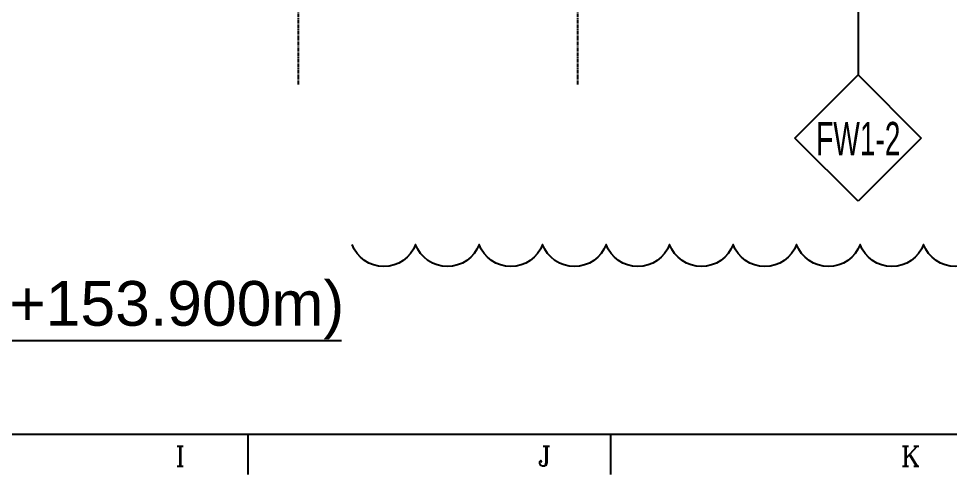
# Model space of a CAD drawing. Header units: millimetres. Extents: x 4133871 to 4440428, y -545651 to -495191.
# Drawn here: x 4167944 to 4177947, y -545028 to -540136 of the extents above; entities that cross this region are included whole.
import ezdxf
from ezdxf.enums import TextEntityAlignment as Align

# ---------------------------------------------------------------- set-up
doc = ezdxf.new("R2010")
doc.units = ezdxf.units.MM
doc.header["$LTSCALE"] = 60
doc.linetypes.add('CEN', pattern=[62, 60, -1, 0, -1])
doc.linetypes.add('CENTER', pattern=[2, 1.25, -0.25, 0.25, -0.25])
for name, color, linetype in [('1', 7, 'Continuous'), ('1CEN', 1, 'CEN'), ('AA-XXXX-SYMB', 7, 'Continuous'), ('AA-XXXX-TEXT', 3, 'Continuous'), ('C_REV', 4, 'Continuous'), ('INI', 11, 'Continuous'), ('TAN-TIT', 30, 'Continuous'), ('TITLE', 7, 'Continuous')]:
    doc.layers.add(name, color=color, linetype=linetype)
doc.styles.add('ARCHILAB_ROMANS', font='romans.shx', dxfattribs={"bigfont": 'ghs.shx'})
doc.styles.add('Arial', font='arial.ttf')
doc.styles.add('COM', font='COMPLEX', dxfattribs={"height": 5})
doc.styles.add('돋움', font='')
doc.styles.get('돋움').set_extended_font_data('Dotum')
doc.dimstyles.new('일반도면_0060', dxfattribs={"dimtxt": 240, "dimasz": 240, "dimexe": 60, "dimexo": 300, "dimgap": 75, "dimtad": 1, "dimdec": 0, "dimzin": 0, "dimdsep": 46, "dimtxsty": '돋움', "dimcen": -300, "dimclrd": 7, "dimclre": 7, "dimclrt": 2, "dimadec": 8, "dimazin": 0, "dimtfac": 1, "dimtdec": 0, "dimtix": 1, "dimtmove": 2, "dimatfit": 3, "dimfxl": 1, "dimtolj": 1, "dimtzin": 0, "dimarcsym": 0})

# ---------------------------------------------------------------- blocks, each defined once
blk = doc.blocks.new('A$C064809F0')
at = {"layer": 'AA-XXXX-TEXT'}
for p, q in [((475.2, 565.7), (1040.8, 1131.4)), ((1040.8, 1131.4), (1606.5, 565.7)), ((1040.8, 0), (475.2, 565.7)), ((1606.5, 565.7), (1040.8, 0))]:
    blk.add_line(p, q, dxfattribs=at)
at = {"layer": 'INI'}
blk.add_line((1040.8, 0), (475.2, 565.7), dxfattribs=at)
at = {"layer": 'AA-XXXX-TEXT', "style": 'ARCHILAB_ROMANS'}
blk.add_attdef('WALLTYPE', text='', height=300, dxfattribs=at).set_placement((1042.9, 560), align=Align.MIDDLE_CENTER)
blk = doc.blocks.new('BORDER')
at = {"layer": 'TAN-TIT'}
for p, q in [((4977, 3520), (232823, 3520)), ((121784, 3520), (121784, 2078)), ((134763, 3520), (134763, 2078))]:
    blk.add_line(p, q, dxfattribs=at)
at = {"layer": 'TAN-TIT', "style": 'COM'}
for s, p in [('I', (119188, 2366)), ('J', (132167, 2366)), ('K', (145146, 2366))]:
    blk.add_text(s, height=721, dxfattribs=at).set_placement(p)

msp = doc.modelspace()

# ---------------------------------------------------------------- linework, layer by layer
at = {"layer": '1CEN', "color": 1, "linetype": 'CENTER', "ltscale": 0.5}
for p, q in [((4170944, -502344.3), (4170944, -540844.3)), ((4173944, -502344.3), (4173944, -540844.3))]:
    msp.add_line(p, q, dxfattribs=at)
at = {"layer": 'C_REV'}
msp.add_lwpolyline([(4178342.1, -542558.9, -0.7002075), (4177660.3, -542558.9, -0.7002075), (4176978.6, -542558.9, -0.7002075), (4176296.8, -542558.9, -0.7002075), (4175615, -542558.9, -0.7002075), (4174933.2, -542558.9, -0.7002075), (4174251.4, -542558.9, -0.7002075), (4173569.6, -542558.9, -0.7002075), (4172887.8, -542558.9, -0.7002075), (4172206, -542558.9, -0.7002075), (4171524.2, -542558.9, -0.7002075), (4171524.2, -542558.9, -0.7002075)], format="xyb", dxfattribs=at)
at = {"layer": 'TITLE', "color": 1, "linetype": 'Continuous'}
msp.add_line((4160608.6, -543592.5), (4171408.6, -543592.5), dxfattribs=at)

# ---------------------------------------------------------------- block references
at = {"layer": '1', "xscale": 0.3, "yscale": 0.3, "zscale": 0.3}
msp.add_blockref('BORDER', (4133871.1, -545651.2), dxfattribs=at)
at = {"layer": 'AA-XXXX-SYMB'}
ref = msp.add_blockref('A$C064809F0', (4175707.2, -542096.5), dxfattribs=dict(at, xscale=1.2, yscale=1.2, zscale=1.2))
ref.add_attrib('WALLTYPE', 'FW1-2', dxfattribs={"layer": 'AA-XXXX-TEXT', "height": 360, "style": 'Arial', "width": 0.6}).set_placement((4176958.6, -541424.5), align=Align.MIDDLE_CENTER)

# ---------------------------------------------------------------- texts
at = {"layer": 'TITLE', "color": 3, "ltscale": 10, "style": 'Arial'}
msp.add_text('1ST FLOOR PLAN (EL. +153.900m)', height=480, dxfattribs=at).set_placement((4166008.6, -543432.4), align=Align.CENTER)

# ---------------------------------------------------------------- leaders
at = {"layer": 'AA-XXXX-SYMB'}
msp.add_leader([(4176956.2, -539925.2), (4176956.2, -540738.8)], dimstyle='일반도면_0060', override={"dimasz": 240, "dimgap": 0.8, "dimtad": 0, "dimldrblk": 'Dot'}, dxfattribs=at)

doc.saveas('drawing.dxf')
